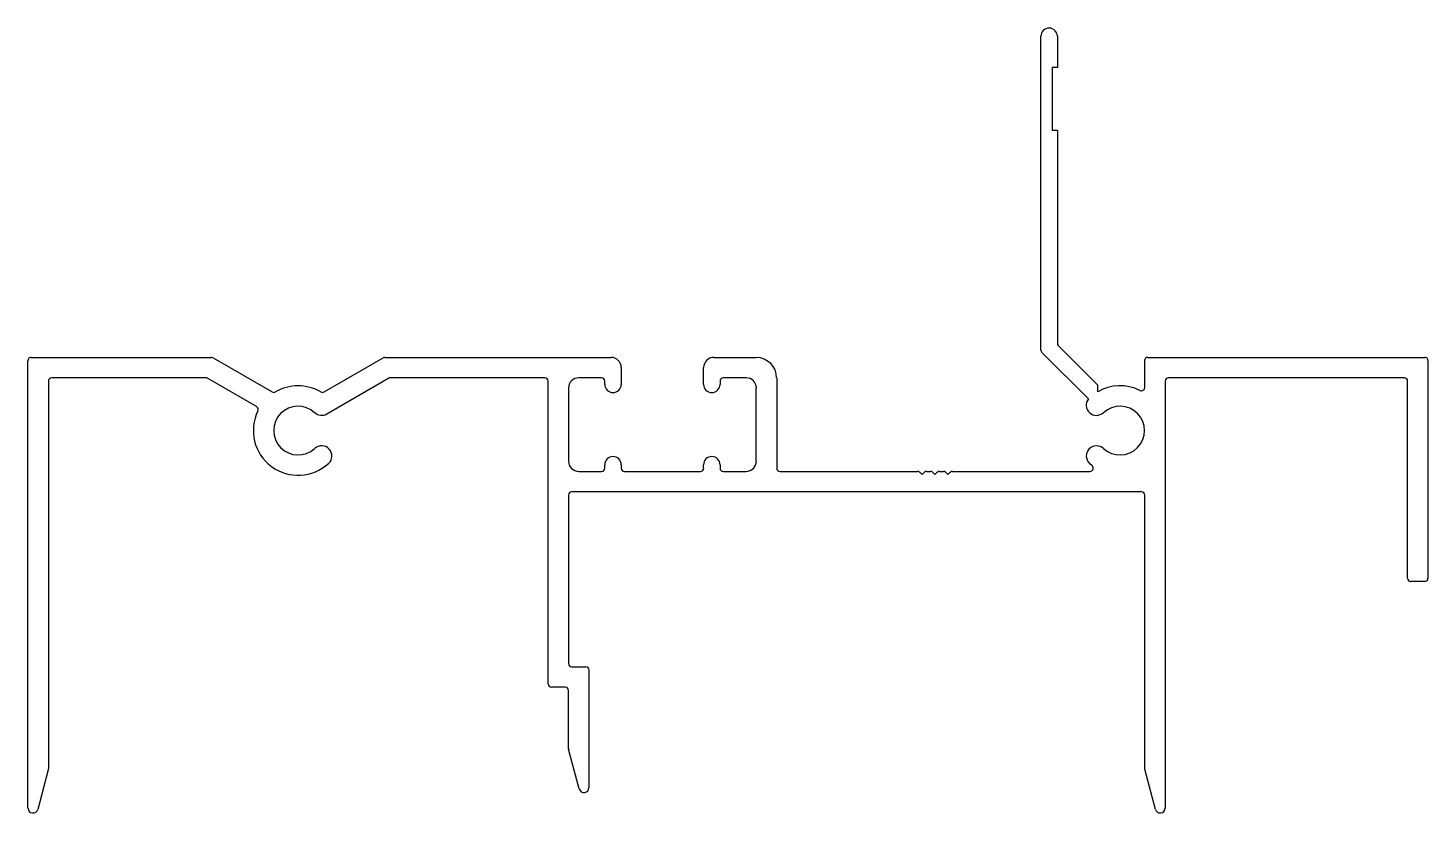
# Model space of a CAD drawing. Extents: x -59 to 49, y -11 to 50.
import ezdxf

# ---------------------------------------------------------------- set-up
doc = ezdxf.new("R2010")
doc.units = 0
doc.layers.get('0').update_dxf_attribs({"linetype": 'CONTINUOUS'})

msp = doc.modelspace()

# ---------------------------------------------------------------- linework, layer by layer
for p, q in [((18.99, 25.09), (18.99, 49.28)), ((20.26, 49.28), (20.26, 46.87)), ((20.26, 46.87), (19.85, 46.87)), ((19.85, 46.87), (19.85, 42.05)), ((19.85, 42.05), (20.26, 42.05)), ((20.26, 42.05), (20.26, 25.61)), ((22.65, 21.32), (19.06, 24.91)), ((20.33, 25.43), (23.36, 22.41)), ((-59.12, -10.23), (-59.12, 24.27)), ((-58.86, 24.52), (-44.97, 24.52)), ((-44.85, 24.49), (-40.29, 21.86)), ((-36.28, 21.86), (-31.73, 24.49)), ((-31.6, 24.52), (-14.16, 24.52)), ((-6.23, 24.52), (-2.96, 24.52)), ((26.99, 22.2), (26.99, 24.27)), ((27.24, 24.52), (48.58, 24.52)), ((48.83, 24.27), (48.83, 7.5)), ((-57.54, 22.69), (-57.54, -7.21)), ((-45.33, 22.94), (-57.29, 22.94)), ((-41.49, 20.73), (-45.33, 22.94)), ((-31.25, 22.94), (-36.08, 20.15)), ((-19.26, 22.94), (-31.25, 22.94)), ((-19.01, -0.65), (-19.01, 22.69)), ((-14.89, 22.94), (-16.65, 22.94)), ((-14.64, 22.44), (-14.64, 22.69)), ((-13.37, 23.73), (-13.37, 22.44)), ((-7.02, 22.44), (-7.02, 23.73)), ((-5.75, 22.69), (-5.75, 22.44)), ((-3.74, 22.94), (-5.5, 22.94)), ((-1.38, 22.94), (-1.38, 15.98)), ((28.57, 22.69), (28.57, -10.23)), ((47.01, 22.94), (28.82, 22.94)), ((47.26, 7.5), (47.26, 22.69)), ((-17.43, 22.16), (-17.43, 16.52)), ((-2.96, 16.52), (-2.96, 22.16)), ((23.36, 22.41), (23.36, 21.87)), ((-14.64, 15.98), (-14.64, 16.24)), ((-13.37, 16.24), (-13.37, 15.98)), ((-7.02, 15.98), (-7.02, 16.24)), ((-5.75, 16.24), (-5.75, 15.98)), ((22.94, 16.17), (22.74, 16.35)), ((-16.65, 15.73), (-14.89, 15.73)), ((-13.12, 15.73), (-7.27, 15.73)), ((-5.5, 15.73), (-3.74, 15.73)), ((-1.13, 15.73), (9.47, 15.73)), ((9.64, 15.66), (9.82, 15.48)), ((9.82, 15.48), (10, 15.66)), ((10.17, 15.73), (10.47, 15.73)), ((10.64, 15.66), (10.82, 15.48)), ((10.82, 15.48), (11, 15.66)), ((11.17, 15.73), (11.47, 15.73)), ((11.64, 15.66), (11.82, 15.48)), ((11.82, 15.48), (12, 15.66)), ((12.17, 15.73), (22.77, 15.73)), ((-13.37, 14.16), (-17.18, 14.16)), ((-7.02, 14.16), (-13.37, 14.16)), ((26.74, 14.16), (-7.02, 14.16)), ((-17.43, 13.9), (-17.43, 0.92)), ((26.99, -7.24), (26.99, 13.9)), ((48.58, 7.25), (47.51, 7.25)), ((-17.18, 0.67), (-16.11, 0.67)), ((-15.86, 0.41), (-15.86, -8.65)), ((-17.69, -0.91), (-18.75, -0.91)), ((-17.43, -5.64), (-17.43, -1.16)), ((-16.61, -8.75), (-17.43, -5.7)), ((-57.55, -7.28), (-58.37, -10.33)), ((27.82, -10.33), (26.99, -7.24))]:
    msp.add_line(p, q)
for centre, radius, start, end in [((19.62, 49.28), 0.635, 0, 180), ((19.24, 25.09), 0.254, 180, 225), ((20.51, 25.61), 0.254, 180, 225), ((-58.86, 24.27), 0.254, 90, 180), ((-44.97, 24.27), 0.254, 60, 90), ((-31.6, 24.27), 0.254, 90, 120), ((-14.16, 23.73), 0.787, 0, 90), ((-6.23, 23.73), 0.787, 90, 180), ((-2.96, 22.94), 1.57, 0, 90), ((27.24, 24.27), 0.254, 90, 180), ((48.58, 24.27), 0.254, 0, 90), ((-57.29, 22.69), 0.254, 90, 180), ((-19.26, 22.69), 0.254, 0, 90), ((-16.65, 22.16), 0.787, 90, 180), ((-14.89, 22.69), 0.254, 0, 90), ((-5.5, 22.69), 0.254, 90, 180), ((-3.74, 22.16), 0.787, 0, 90), ((28.82, 22.69), 0.254, 90, 180), ((47.01, 22.69), 0.254, 0, 90), ((-40.17, 22.08), 0.254, 240, 300.5152), ((-38.29, 18.88), 3.45, 59.5479, 120.4475), ((-36.41, 22.08), 0.254, 239.5479, 300), ((-14.01, 22.44), 0.635, 180, 0), ((-6.39, 22.44), 0.635, 180, 0), ((25.09, 18.88), 3.45, 63.5758, 120.0103), ((26.74, 22.2), 0.254, 243.3957, 360), ((-41.62, 20.51), 0.254, 333.9274, 59.8247), ((-38.29, 18.88), 1.88, 47.1718, 312.8403), ((23.27, 20.84), 0.787, 142.0472, 312.8281), ((25.09, 18.88), 1.88, 227.1719, 132.8281), ((-38.29, 18.88), 3.45, 153.9274, 312.8494), ((-36.47, 20.84), 0.787, 227.1718, 300), ((-36.47, 16.92), 0.787, 312.9213, 132.7994), ((23.27, 16.92), 0.787, 47.1719, 227.265), ((-16.65, 16.52), 0.787, 180, 270), ((-14.01, 16.24), 0.635, 0, 180), ((-6.39, 16.24), 0.635, 0, 180), ((-3.74, 16.52), 0.787, 270, 0), ((-14.89, 15.98), 0.254, 270, 0), ((-13.12, 15.98), 0.254, 180, 270), ((-7.27, 15.98), 0.254, 270, 0), ((-5.5, 15.98), 0.254, 180, 270), ((-1.13, 15.98), 0.254, 180, 270), ((9.47, 15.48), 0.25, 45, 90), ((10.17, 15.48), 0.25, 90, 135), ((10.47, 15.48), 0.25, 45, 90), ((11.17, 15.48), 0.25, 90, 135), ((11.47, 15.48), 0.25, 45, 90), ((12.17, 15.48), 0.25, 90, 135), ((22.77, 15.98), 0.254, 270, 47.1926), ((-17.18, 13.9), 0.254, 90, 180), ((26.74, 13.9), 0.254, 0, 90), ((47.51, 7.5), 0.254, 180, 270), ((48.58, 7.5), 0.254, 270, 0), ((-17.18, 0.92), 0.254, 180, 270), ((-16.11, 0.41), 0.254, 360, 90), ((-18.75, -0.65), 0.254, 180, 270), ((-17.69, -1.16), 0.254, 0, 90), ((-17.18, -5.64), 0.254, 180, 195), ((-57.79, -7.21), 0.254, 345, 0), ((-16.24, -8.65), 0.381, 195, 0), ((-58.73, -10.23), 0.381, 180, 345), ((28.18, -10.23), 0.381, 195, 0)]:
    msp.add_arc(centre, radius, start, end)

doc.saveas('drawing.dxf')
